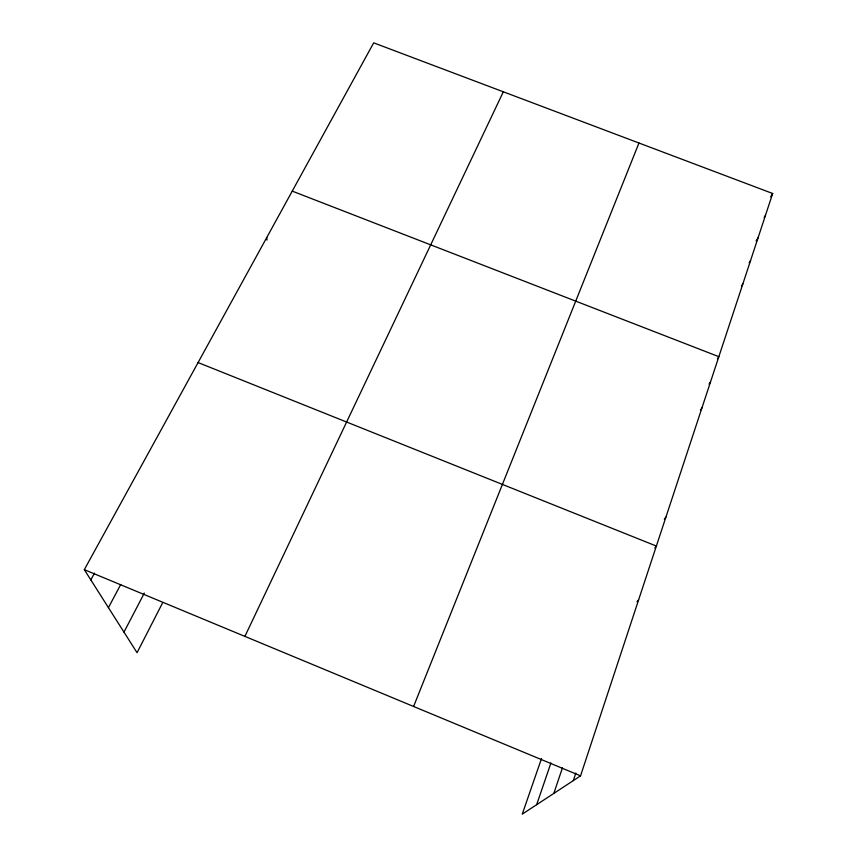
<?xml version="1.0" encoding="UTF-8"?>
<svg xmlns="http://www.w3.org/2000/svg" width="857" height="857" viewBox="0 0 857 857"><rect width="100%" height="100%" fill="white"/><g stroke="black" fill="none" stroke-linecap="round" stroke-linejoin="round"><path stroke-width="1.29" d="M541.549 758.434L522.256 814.15L580.553 775.842L772.682 193.5L373.684 42.85L84.318 569.669L137.056 652.713L162.776 602.482M573.333 780.588L575.829 773.057M553.815 793.421L562.428 767.893M536.643 804.702L550.955 762.891M413.588 706.468L638.968 143.012M244.898 636.387L503.327 91.795M123.976 632.123L144.319 593.087M108.421 607.645L120.73 584.517M90.821 579.91L94.516 573.108M770.679 196.853L772.682 193.5M764.123 217.614L765.451 215.418M756.099 240.999L758.081 237.775M749.147 262.842L750.55 260.592M741.476 286.067L742.869 283.871M717.395 358.847L718.852 356.683L292.248 191.122M709.06 384.097L710.496 381.997M700.426 410.042L701.969 407.857M664.314 519.149L665.9 517.167M654.802 547.934L656.366 546.059L198.074 362.554M636.955 601.689L638.615 599.868M84.318 569.669L580.553 775.842M266.763 237.507L266.966 240.11"/></g></svg>
